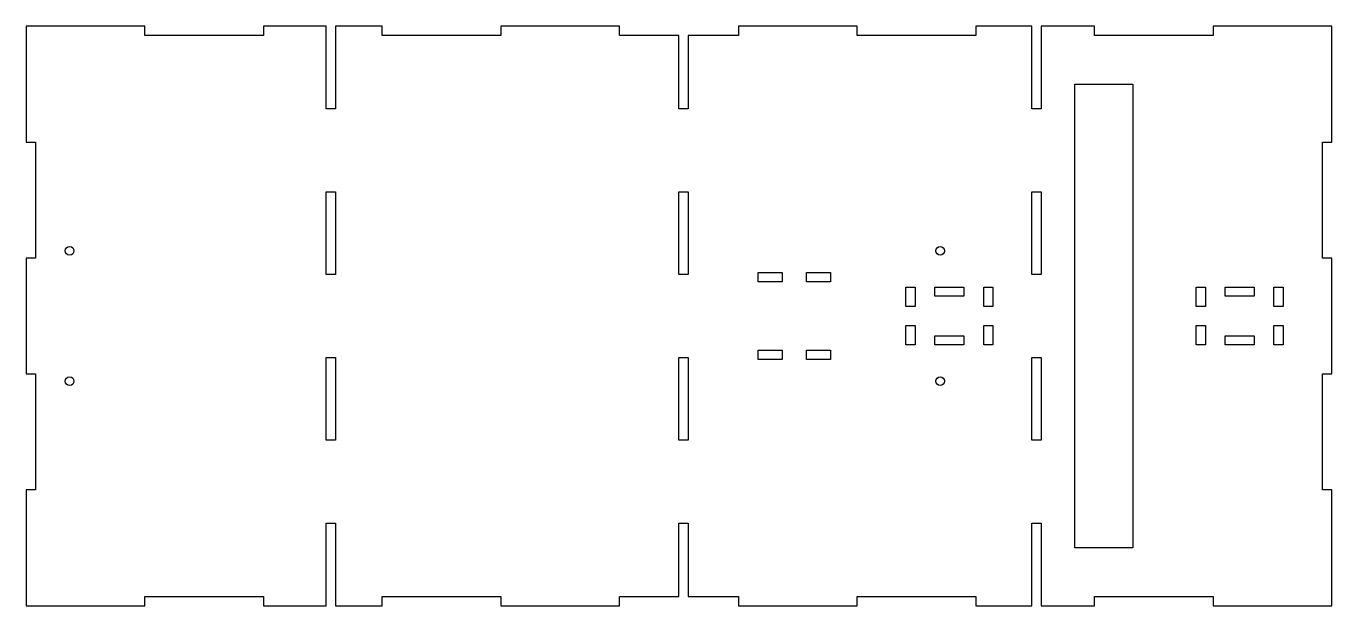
# Model space of a CAD drawing. Header units: millimetres. Extents: x -450 to 0, y -200 to 0.
import ezdxf

# ---------------------------------------------------------------- set-up
doc = ezdxf.new("R2010")
doc.units = ezdxf.units.MM
doc.layers.get('0').update_dxf_attribs({"linetype": 'CONTINUOUS'})

msp = doc.modelspace()

# ---------------------------------------------------------------- linework, layer by layer
for points in [[(-100.18, -171.43), (-100.18, -200), (-81.82, -200), (-81.82, -196.8), (-40.91, -196.8), (-40.91, -200), (0, -200), (0, -160), (-3.2, -160), (-3.2, -120), (0, -120), (0, -80), (-3.2, -80), (-3.2, -40), (0, -40), (0, 0), (-40.91, 0), (-40.91, -3.2), (-81.82, -3.2), (-81.82, 0), (-100.18, 0), (-100.18, -28.57), (-103.38, -28.57), (-103.38, 0), (-122.73, 0), (-122.73, -3.2), (-163.64, -3.2), (-163.64, 0), (-204.55, 0), (-204.55, -3.2), (-221.8, -3.2), (-221.8, -28.57), (-225, -28.57), (-225, -3.2), (-245.45, -3.2), (-245.45, 0), (-286.36, 0), (-286.36, -3.2), (-327.27, -3.2), (-327.27, 0), (-343.42, 0), (-343.42, -28.57), (-346.62, -28.57), (-346.62, 0), (-368.18, 0), (-368.18, -3.2), (-409.09, -3.2), (-409.09, 0), (-450, 0), (-450, -40), (-446.8, -40), (-446.8, -80), (-450, -80), (-450, -120), (-446.8, -120), (-446.8, -160), (-450, -160), (-450, -200), (-409.09, -200), (-409.09, -196.8), (-368.18, -196.8), (-368.18, -200), (-346.62, -200), (-346.62, -171.43), (-343.42, -171.43), (-343.42, -200), (-327.27, -200), (-327.27, -196.8), (-286.36, -196.8), (-286.36, -200), (-245.45, -200), (-245.45, -196.8), (-225, -196.8), (-225, -171.43), (-221.8, -171.43), (-221.8, -196.8), (-204.55, -196.8), (-204.55, -200), (-163.64, -200), (-163.64, -196.8), (-122.73, -196.8), (-122.73, -200), (-103.38, -200), (-103.38, -171.43)], [(-68.6, -20), (-68.6, -180), (-88.6, -180), (-88.6, -20)], [(-343.42, -85.71), (-346.62, -85.71), (-346.62, -57.14), (-343.42, -57.14)], [(-221.8, -85.71), (-225, -85.71), (-225, -57.14), (-221.8, -57.14)], [(-103.38, -85.71), (-103.38, -57.14), (-100.18, -57.14), (-100.18, -85.71)], [(-197.75, -88.2), (-197.75, -85), (-189.42, -85), (-189.42, -88.2)], [(-181.08, -88.2), (-181.08, -85), (-172.75, -85), (-172.75, -88.2)], [(-143.6, -90), (-143.6, -96.67), (-146.8, -96.67), (-146.8, -90)], [(-136.8, -93.2), (-136.8, -90), (-126.8, -90), (-126.8, -93.2)], [(-116.8, -90), (-116.8, -96.67), (-120, -96.67), (-120, -90)], [(-43.6, -90), (-43.6, -96.67), (-46.8, -96.67), (-46.8, -90)], [(-36.8, -93.2), (-36.8, -90), (-26.8, -90), (-26.8, -93.2)], [(-16.8, -90), (-16.8, -96.67), (-20, -96.67), (-20, -90)], [(-146.8, -110), (-146.8, -103.33), (-143.6, -103.33), (-143.6, -110)], [(-116.8, -103.33), (-116.8, -110), (-120, -110), (-120, -103.33)], [(-46.8, -110), (-46.8, -103.33), (-43.6, -103.33), (-43.6, -110)], [(-16.8, -103.33), (-16.8, -110), (-20, -110), (-20, -103.33)], [(-136.8, -110), (-136.8, -106.8), (-126.8, -106.8), (-126.8, -110)], [(-36.8, -110), (-36.8, -106.8), (-26.8, -106.8), (-26.8, -110)], [(-197.75, -115), (-197.75, -111.8), (-189.42, -111.8), (-189.42, -115)], [(-181.08, -115), (-181.08, -111.8), (-172.75, -111.8), (-172.75, -115)], [(-343.42, -142.86), (-346.62, -142.86), (-346.62, -114.29), (-343.42, -114.29)], [(-221.8, -142.86), (-225, -142.86), (-225, -114.29), (-221.8, -114.29)], [(-103.38, -142.86), (-103.38, -114.29), (-100.18, -114.29), (-100.18, -142.86)]]:
    msp.add_lwpolyline(points, close=True)
for centre in [(-435, -77.5), (-135, -77.5), (-435, -122.5), (-135, -122.5)]:
    msp.add_circle(centre, 1.5)

doc.saveas('drawing.dxf')
